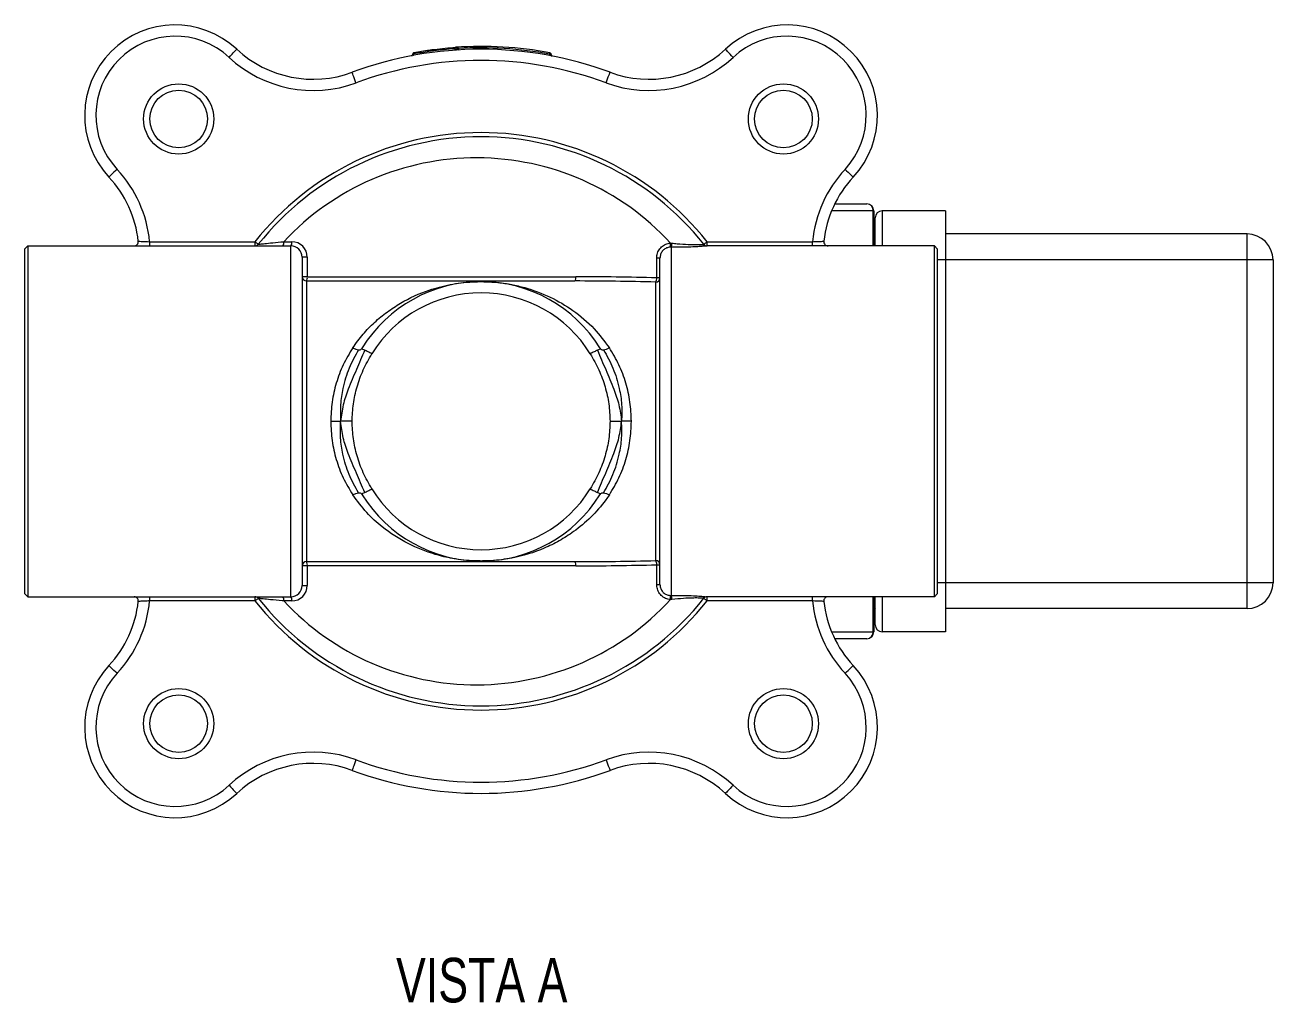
# Model space of a CAD drawing. Header units: millimetres. Extents: x 57 to 386, y 23 to 272.
# Drawn here: x 296.9 to 385.9, y 54.8 to 124.5 of the extents above; entities that cross this region are included whole.
import ezdxf

# ---------------------------------------------------------------- set-up
doc = ezdxf.new("R2010")
doc.units = ezdxf.units.MM
doc.styles.add('SLDTEXTSTYLE0', font='TXT', dxfattribs={"width": 0.75})

msp = doc.modelspace()

# ---------------------------------------------------------------- linework, layer by layer
at = {"color": 8, "lineweight": 5}
for p, q in [((357.362, 111.283), (354.396, 111.283)), ((357.362, 108.783), (357.362, 111.283)), ((358.003, 111.283), (358.003, 108.783)), ((362.503, 107.783), (361.92, 107.783)), ((384.003, 107.783), (362.503, 107.783)), ((362.503, 84.783), (361.92, 84.783)), ((384.003, 84.783), (362.503, 84.783)), ((357.362, 81.283), (357.362, 83.783)), ((358.003, 83.783), (358.003, 81.283)), ((354.396, 81.283), (357.362, 81.283))]:
    msp.add_line(p, q, dxfattribs=at)
at = {"color": 7, "lineweight": 5}
for p, q in [((354.621, 111.783), (356.903, 111.783)), ((357.403, 111.283), (357.362, 111.283)), ((357.403, 111.283), (357.403, 108.783)), ((362.503, 111.283), (358.003, 111.283)), ((362.503, 111.283), (362.503, 107.783)), ((357.503, 108.783), (357.503, 110.783)), ((384.003, 109.633), (362.503, 109.633)), ((384.003, 107.783), (384.003, 109.633)), ((297.12, 108.783), (296.92, 108.583)), ((296.92, 83.983), (296.92, 108.583)), ((297.12, 108.783), (297.12, 83.783)), ((297.12, 108.783), (315.87, 108.783)), ((305.804, 109.083), (305.804, 108.783)), ((305.804, 109.083), (313.311, 109.083)), ((313.311, 109.083), (313.311, 108.783)), ((315.359, 109.083), (315.935, 109.083)), ((315.87, 83.783), (315.87, 108.783)), ((342.97, 108.694), (342.884, 108.692)), ((342.918, 108.988), (343.024, 108.982)), ((342.97, 108.694), (342.97, 83.871)), ((345.293, 108.895), (345.294, 108.896)), ((361.72, 108.783), (345.527, 108.783)), ((345.529, 108.783), (345.529, 109.083)), ((345.529, 109.083), (353.036, 109.083)), ((353.036, 108.783), (353.036, 109.083)), ((361.72, 83.783), (361.72, 108.783)), ((361.92, 108.583), (361.72, 108.783)), ((361.92, 108.583), (361.92, 83.983)), ((316.67, 107.983), (316.67, 84.583)), ((317.035, 107.983), (316.67, 107.983)), ((317.035, 107.983), (317.035, 106.583)), ((342.17, 107.912), (341.935, 107.912)), ((341.935, 106.503), (341.935, 107.912)), ((342.17, 84.653), (342.17, 107.912)), ((362.503, 107.783), (362.503, 84.783)), ((384.003, 84.783), (384.003, 107.783)), ((385.853, 107.783), (384.003, 107.783)), ((385.853, 107.783), (385.853, 84.783)), ((317.035, 106.583), (316.67, 106.583)), ((316.97, 106.283), (316.97, 86.283)), ((316.97, 106.283), (336.1, 106.283)), ((317.035, 106.583), (336.165, 106.583)), ((341.87, 86.36), (341.87, 106.205)), ((342.17, 106.503), (341.935, 106.503)), ((316.97, 86.283), (336.1, 86.283)), ((317.035, 85.983), (316.67, 85.983)), ((317.035, 85.983), (317.035, 84.583)), ((336.165, 85.983), (317.035, 85.983)), ((341.935, 84.653), (341.935, 86.063)), ((341.935, 86.063), (342.17, 86.063)), ((316.67, 84.583), (317.035, 84.583)), ((341.935, 84.653), (342.17, 84.653)), ((362.503, 84.783), (362.503, 81.283)), ((385.853, 84.783), (384.003, 84.783)), ((384.003, 82.933), (384.003, 84.783)), ((296.92, 83.983), (297.12, 83.783)), ((297.12, 83.783), (315.87, 83.783)), ((305.804, 83.783), (305.804, 83.483)), ((313.311, 83.783), (313.311, 83.483)), ((342.884, 83.873), (342.97, 83.871)), ((345.294, 83.669), (345.293, 83.67)), ((361.72, 83.783), (345.527, 83.783)), ((345.529, 83.483), (345.529, 83.783)), ((353.036, 83.483), (353.036, 83.783)), ((357.403, 83.783), (357.403, 81.283)), ((357.503, 81.783), (357.503, 83.783)), ((361.72, 83.783), (361.92, 83.983)), ((313.311, 83.483), (305.804, 83.483)), ((315.935, 83.483), (315.359, 83.483)), ((343.024, 83.584), (342.918, 83.577)), ((353.036, 83.483), (345.529, 83.483)), ((384.003, 82.933), (362.503, 82.933)), ((357.362, 81.283), (357.403, 81.283)), ((362.503, 81.283), (358.003, 81.283)), ((356.903, 80.783), (354.621, 80.783))]:
    msp.add_line(p, q, dxfattribs=at)
at = {"color": 7, "lineweight": 5, "flags": 128}
for points in [[(311.465, 122.216), (311.571, 122.33), (311.673, 122.44), (311.767, 122.541), (311.85, 122.63), (311.918, 122.703), (311.968, 122.757), (311.999, 122.79), (312.01, 122.802)], [(327.571, 122.833), (327.572, 122.814), (327.571, 122.795), (327.568, 122.778), (327.564, 122.762), (327.558, 122.749), (327.551, 122.739), (327.543, 122.733), (327.535, 122.731)], [(327.571, 122.833), (327.571, 122.853), (327.572, 122.872), (327.575, 122.889), (327.579, 122.905), (327.585, 122.918), (327.592, 122.927), (327.6, 122.934), (327.608, 122.936)], [(327.814, 122.849), (327.795, 122.848), (327.776, 122.847), (327.759, 122.846), (327.744, 122.845), (327.731, 122.844), (327.722, 122.843), (327.716, 122.843), (327.715, 122.843)], [(327.814, 122.849), (327.816, 122.83), (327.817, 122.811), (327.818, 122.794), (327.819, 122.779), (327.819, 122.766), (327.82, 122.757), (327.82, 122.751), (327.82, 122.749)], [(347.375, 122.216), (347.269, 122.33), (347.166, 122.44), (347.072, 122.541), (346.99, 122.63), (346.922, 122.703), (346.871, 122.757), (346.84, 122.79), (346.83, 122.802)], [(324.614, 122.46), (324.617, 122.441), (324.618, 122.422), (324.617, 122.404), (324.614, 122.388), (324.61, 122.375), (324.604, 122.365), (324.597, 122.357), (324.589, 122.354)], [(324.639, 122.566), (324.631, 122.563), (324.624, 122.556), (324.618, 122.546), (324.614, 122.532), (324.611, 122.516), (324.61, 122.498), (324.611, 122.48), (324.614, 122.46)], [(334.311, 122.444), (334.307, 122.425), (334.304, 122.407), (334.301, 122.39), (334.298, 122.375), (334.295, 122.363), (334.294, 122.354), (334.293, 122.348), (334.292, 122.346)], [(334.311, 122.444), (334.314, 122.464), (334.318, 122.482), (334.321, 122.499), (334.324, 122.514), (334.326, 122.526), (334.328, 122.535), (334.329, 122.541), (334.329, 122.543)], [(320.508, 120.404), (320.454, 120.551), (320.402, 120.691), (320.354, 120.821), (320.312, 120.935), (320.278, 121.028), (320.252, 121.098), (320.236, 121.14), (320.231, 121.155)], [(338.331, 120.404), (338.385, 120.551), (338.437, 120.691), (338.485, 120.821), (338.527, 120.935), (338.562, 121.028), (338.587, 121.098), (338.603, 121.14), (338.609, 121.155)], [(303.487, 114.238), (303.372, 114.131), (303.263, 114.029), (303.161, 113.935), (303.073, 113.852), (303, 113.785), (302.946, 113.734), (302.912, 113.703), (302.901, 113.693)], [(355.353, 114.238), (355.467, 114.131), (355.577, 114.029), (355.678, 113.935), (355.767, 113.852), (355.84, 113.785), (355.894, 113.734), (355.927, 113.703), (355.939, 113.693)], [(313.546, 108.896), (313.541, 108.9), (313.528, 108.91), (313.506, 108.928), (313.477, 108.951), (313.442, 108.979), (313.401, 109.011), (313.357, 109.046), (313.311, 109.083)], [(345.294, 108.896), (345.298, 108.9), (345.312, 108.91), (345.333, 108.928), (345.362, 108.951), (345.398, 108.979), (345.439, 109.011), (345.483, 109.046), (345.529, 109.083)], [(313.311, 83.483), (313.357, 83.519), (313.401, 83.554), (313.442, 83.586), (313.477, 83.615), (313.506, 83.638), (313.528, 83.655), (313.541, 83.666), (313.546, 83.669)], [(345.529, 83.483), (345.483, 83.519), (345.439, 83.554), (345.398, 83.586), (345.362, 83.615), (345.333, 83.638), (345.312, 83.655), (345.298, 83.666), (345.294, 83.669)], [(303.487, 78.328), (303.372, 78.434), (303.263, 78.536), (303.161, 78.63), (303.073, 78.713), (303, 78.781), (302.946, 78.831), (302.912, 78.862), (302.901, 78.873)], [(355.353, 78.328), (355.467, 78.434), (355.577, 78.536), (355.678, 78.63), (355.767, 78.713), (355.84, 78.781), (355.894, 78.831), (355.927, 78.862), (355.939, 78.873)], [(320.508, 72.161), (320.454, 72.015), (320.402, 71.874), (320.354, 71.744), (320.312, 71.631), (320.278, 71.537), (320.252, 71.468), (320.236, 71.425), (320.231, 71.411)], [(338.331, 72.161), (338.385, 72.015), (338.437, 71.874), (338.485, 71.744), (338.527, 71.631), (338.562, 71.537), (338.587, 71.468), (338.603, 71.425), (338.609, 71.411)], [(311.465, 70.35), (311.571, 70.235), (311.673, 70.126), (311.767, 70.024), (311.85, 69.935), (311.918, 69.863), (311.968, 69.809), (311.999, 69.775), (312.01, 69.764)], [(347.375, 70.35), (347.269, 70.235), (347.166, 70.126), (347.072, 70.024), (346.99, 69.935), (346.922, 69.863), (346.871, 69.809), (346.84, 69.775), (346.83, 69.764)]]:
    msp.add_lwpolyline(points, dxfattribs=at)
at = {"color": 8, "lineweight": 5, "flags": 128}
msp.add_lwpolyline([(324.614, 122.46), (324.591, 122.456), (324.573, 122.453), (324.562, 122.451), (324.558, 122.45)], dxfattribs=at)
at = {"color": 7, "lineweight": 5}
for centre, radius in [((307.875, 117.828), 2.5), ((350.965, 117.828), 2.5), ((307.875, 117.828), 2.055), ((350.965, 117.828), 2.055), ((307.875, 74.738), 2.5), ((307.875, 74.738), 2.055), ((350.965, 74.738), 2.5), ((350.965, 74.738), 2.055)]:
    msp.add_circle(centre, radius, dxfattribs=at)
for centre, radius, start, end in [((307.62, 118.083), 6.445, 47.06843, 222.93157), ((351.22, 118.083), 6.445, 317.06843, 132.93157), ((307.62, 118.083), 5.645, 47.06843, 222.93157), ((351.22, 118.083), 5.645, 317.06843, 132.93157), ((317.459, 128.659), 8, 227.06843, 290.27642), ((329.42, 96.283), 26.515, 69.72358, 110.27642), ((326.647, 137.962), 15.157, 273.49551, 274.03795), ((329.42, 96.283), 26.715, 79.41087, 93.88878), ((327.615, 122.836), 0.1, 3.6735, 93.88878), ((327.814, 122.849), 0.1, 183.6735, 273.45822), ((329.42, 96.283), 26.615, 79.41087, 93.45822), ((341.381, 128.659), 8, 249.72358, 312.93157), ((317.459, 128.659), 8.8, 227.06843, 290.27642), ((329.42, 96.283), 25.715, 69.72358, 110.27642), ((324.46, 122.432), 0.1, 280.74328, 10.54856), ((324.657, 122.468), 0.1, 100.30946, 190.40309), ((334.311, 122.444), 0.1, 349.19559, 79.41087), ((334.507, 122.407), 0.1, 169.19559, 258.98031), ((341.381, 128.659), 8.8, 249.72358, 312.93157), ((329.42, 96.283), 20.575, 38.47069, 141.52931), ((329.42, 96.283), 20.275, 38.47069, 141.52931), ((329.095, 96.283), 18.775, 42.58881, 137.01885), ((297.044, 108.244), 8.8, 5.46991, 42.93157), ((361.796, 108.244), 8.8, 137.06843, 174.53009), ((297.044, 108.244), 8, 6.25424, 42.93157), ((361.796, 108.244), 8, 137.06843, 173.74576), ((356.882, 111.303), 0.481, 357.62552, 87.40967), ((356.903, 111.283), 0.5, 0, 90), ((358.003, 110.783), 0.5, 90, 180), ((357.903, 109.933), 0.5, 180, 216.8699), ((384.003, 107.783), 1.85, 0, 90), ((304.698, 109.083), 0.3, 270, 6.25424), ((313.311, 109.083), 0.3, 270, 321.52931), ((314.965, 109.011), 0.401, 325.28748, 10.26144), ((315.54, 109.011), 0.401, 325.28827, 10.26065), ((315.87, 107.983), 0.8, 0, 90), ((315.935, 107.983), 1.1, 0, 90), ((342.441, 108.892), 0.487, 335.80544, 11.47832), ((342.47, 108.937), 0.556, 334.06347, 4.57512), ((345.527, 109.082), 0.3, 218.66195, 269.99065), ((345.529, 109.083), 0.3, 218.47069, 270), ((354.142, 109.083), 0.3, 173.74576, 270), ((316.97, 106.583), 0.3, 180, 270), ((316.64, 106.511), 0.401, 325.28822, 10.2604), ((329.42, 96.283), 9.95, 31.75034, 148.24966), ((335.77, 106.511), 0.401, 325.28896, 10.25966), ((341.871, 106.504), 0.299, 269.77746, 359.7764), ((341.433, 106.456), 0.504, 330.08823, 5.27525), ((329.42, 96.283), 9.15, 31.75034, 148.24966), ((329.42, 96.283), 9.95, 211.75034, 328.24966), ((329.42, 96.283), 9.15, 211.75034, 328.24966), ((316.97, 85.983), 0.3, 90, 180), ((316.64, 86.054), 0.401, 349.73895, 34.71243), ((335.77, 86.054), 0.401, 349.73969, 34.71169), ((341.871, 86.061), 0.299, 0.22533, 90.2208), ((341.433, 86.109), 0.504, 354.72554, 29.91097), ((315.87, 84.583), 0.8, 270, 0), ((315.935, 84.583), 1.1, 270, 0), ((384.003, 84.783), 1.85, 270, 0), ((304.698, 83.483), 0.3, 353.74576, 90), ((313.311, 83.483), 0.3, 38.47069, 90), ((329.42, 96.283), 20.275, 218.47069, 321.52931), ((314.965, 83.554), 0.401, 349.73816, 34.71322), ((315.54, 83.554), 0.401, 349.73895, 34.71243), ((342.441, 83.674), 0.487, 348.52247, 24.19377), ((342.47, 83.628), 0.556, 355.42444, 25.93724), ((345.527, 83.483), 0.3, 90.00731, 141.34008), ((345.529, 83.483), 0.3, 90, 141.52931), ((354.142, 83.483), 0.3, 90, 186.25424), ((297.044, 84.322), 8, 317.06843, 353.74576), ((297.044, 84.322), 8.8, 317.06843, 354.53009), ((329.42, 96.283), 20.575, 218.47069, 321.52931), ((329.095, 96.283), 18.775, 222.98115, 317.41119), ((361.796, 84.322), 8.8, 185.46991, 222.93157), ((361.796, 84.322), 8, 186.25424, 222.93157), ((357.903, 82.633), 0.5, 143.1301, 180), ((356.882, 81.263), 0.481, 272.58921, 2.37559), ((356.903, 81.283), 0.5, 270, 0), ((358.003, 81.783), 0.5, 180, 270), ((307.62, 74.483), 6.445, 137.06843, 312.93157), ((307.62, 74.483), 5.645, 137.06843, 312.93157), ((351.22, 74.483), 6.445, 227.06843, 42.93157), ((351.22, 74.483), 5.645, 227.06843, 42.93157), ((317.459, 63.907), 8.8, 69.72358, 132.93157), ((329.42, 96.283), 25.715, 249.72358, 290.27642), ((341.381, 63.907), 8.8, 47.06843, 110.27642), ((317.459, 63.907), 8, 69.72358, 132.93157), ((329.42, 96.283), 26.515, 249.72358, 290.27642), ((341.381, 63.907), 8, 47.06843, 110.27642)]:
    msp.add_arc(centre, radius, start, end, dxfattribs=at)
for centre, ratio, start_param, end_param in [((336.1, 96.283), 0.215484, 1.446148, 1.570796), ((336.165, 96.283), 0.221948, 1.446148, 1.570796), ((336.1, 96.283), 0.215484, 4.712389, 4.837037), ((336.165, 96.283), 0.221948, 4.712389, 4.837037)]:
    msp.add_ellipse(centre, major_axis=(46.407, 0), ratio=ratio, start_param=start_param, end_param=end_param, dxfattribs=at)
for points, knots in [([(327.571, 122.833), (327.549, 122.832), (327.046, 122.796), (326.424, 122.734), (325.461, 122.606), (324.978, 122.523), (324.614, 122.46)], [0, 0, 0, 0, 0.022864, 0.507228, 0.628285, 1, 1, 1, 1]), ([(324.639, 122.566), (325.004, 122.629), (325.489, 122.711), (326.479, 122.842), (327.104, 122.894), (327.608, 122.936)], [0, 0, 0, 0, 0.371717, 0.492776, 1, 1, 1, 1]), ([(327.608, 122.936), (327.609, 122.936), (327.631, 122.938), (327.677, 122.937), (327.737, 122.924), (327.781, 122.902), (327.803, 122.881), (327.812, 122.864), (327.813, 122.855), (327.814, 122.849)], [0, 0, 0, 0, 0.010872, 0.287481, 0.583788, 0.776615, 0.895116, 0.935746, 1, 1, 1, 1]), ([(324.479, 122.333), (324.48, 122.334), (324.483, 122.334), (324.507, 122.339), (324.517, 122.34)], [0, 0, 0, 0, 0.552545, 1, 1, 1, 1]), ([(334.311, 122.444), (334.318, 122.443), (334.336, 122.44), (334.364, 122.435), (334.389, 122.43), (334.406, 122.426), (334.408, 122.426), (334.409, 122.426)], [0, 0, 0, 0, 0.141228, 0.355919, 0.570614, 0.785304, 1, 1, 1, 1]), ([(304.996, 109.115), (305, 109.115), (305.009, 109.115), (305.105, 109.11), (305.288, 109.102), (305.517, 109.093), (305.698, 109.086), (305.789, 109.083), (305.804, 109.083)], [0, 0, 0, 0, 0.137169, 0.351409, 0.56702, 0.78326, 0.96485, 1, 1, 1, 1]), ([(313.546, 108.896), (313.548, 108.897), (313.556, 108.901), (313.671, 108.917), (314.019, 108.954), (314.598, 109.011), (315.094, 109.058), (315.359, 109.083)], [0, 0, 0, 0, 0.041249, 0.208246, 0.415164, 0.687675, 1, 1, 1, 1]), ([(341.935, 107.912), (341.946, 108.033), (341.969, 108.275), (342.15, 108.596), (342.416, 108.839), (342.689, 108.959), (342.862, 108.981), (342.918, 108.988)], [0, 0, 0, 0, 0.223315, 0.446699, 0.669007, 0.893619, 1, 1, 1, 1]), ([(342.884, 108.692), (342.844, 108.687), (342.719, 108.672), (342.52, 108.586), (342.326, 108.411), (342.195, 108.176), (342.178, 108), (342.17, 107.912)], [0, 0, 0, 0, 0.107451, 0.333118, 0.55503, 0.777311, 1, 1, 1, 1]), ([(345.527, 108.783), (345.503, 108.781), (345.454, 108.777), (345.169, 108.749), (344.757, 108.719), (344.152, 108.691), (343.528, 108.684), (343.108, 108.692), (342.97, 108.694)], [0, 0, 0, 0, 0.149149, 0.299122, 0.451257, 0.619691, 0.875476, 1, 1, 1, 1]), ([(343.024, 108.982), (343.149, 108.968), (343.527, 108.927), (344.084, 108.886), (344.624, 108.87), (344.987, 108.874), (345.235, 108.886), (345.274, 108.892), (345.293, 108.895)], [0, 0, 0, 0, 0.129765, 0.391718, 0.560056, 0.709399, 0.855107, 1, 1, 1, 1]), ([(353.036, 109.083), (353.097, 109.085), (353.248, 109.09), (353.475, 109.099), (353.68, 109.108), (353.806, 109.114), (353.842, 109.115), (353.843, 109.115), (353.844, 109.115)], [0, 0, 0, 0, 0.144947, 0.360198, 0.574051, 0.78695, 0.968923, 1, 1, 1, 1]), ([(320.279, 101.521), (320.516, 101.85), (320.996, 102.513), (321.826, 103.355), (322.718, 104.092), (324, 104.931), (325.491, 105.605), (326.962, 105.992), (327.977, 106.157), (328.662, 106.218), (329.235, 106.237), (329.649, 106.236), (330.121, 106.219), (330.785, 106.165), (331.61, 106.042), (332.849, 105.748), (334.33, 105.2), (335.994, 104.222), (337.434, 103.026), (338.211, 101.988), (338.561, 101.521)], [0, 0, 0, 0, 0.052478, 0.105727, 0.159668, 0.213626, 0.324964, 0.40077, 0.439549, 0.478002, 0.493901, 0.507683, 0.524291, 0.55048, 0.597715, 0.645003, 0.741338, 0.831745, 0.924313, 1, 1, 1, 1]), ([(320.279, 101.521), (320.038, 101.125), (319.569, 100.354), (319.082, 99.038), (318.769, 97.676), (318.731, 96.744), (318.712, 96.283)], [0, 0, 0, 0, 0.265513, 0.517919, 0.761251, 1, 1, 1, 1]), ([(320.279, 101.521), (320.352, 101.484), (320.499, 101.412), (320.622, 101.391), (320.684, 101.381)], [0, 0, 0, 0, 0.499334, 1, 1, 1, 1]), ([(320.684, 101.381), (320.727, 101.379), (320.803, 101.377), (320.877, 101.414), (320.917, 101.455), (320.941, 101.49), (320.951, 101.507), (320.956, 101.515), (320.959, 101.519)], [0, 0, 0, 0, 0.389699, 0.681659, 0.879146, 0.946744, 0.974654, 1, 1, 1, 1]), ([(321.13, 101.35), (321.08, 101.371), (320.993, 101.409), (320.938, 101.442), (320.93, 101.466), (320.942, 101.491), (320.951, 101.506), (320.956, 101.515), (320.959, 101.519)], [0, 0, 0, 0, 0.387676, 0.678409, 0.876469, 0.945205, 0.973856, 1, 1, 1, 1]), ([(337.881, 101.519), (337.883, 101.515), (337.888, 101.506), (337.897, 101.491), (337.909, 101.466), (337.902, 101.442), (337.847, 101.409), (337.76, 101.371), (337.71, 101.35)], [0, 0, 0, 0, 0.026143, 0.054795, 0.123531, 0.321591, 0.612323, 1, 1, 1, 1]), ([(337.881, 101.519), (337.883, 101.515), (337.888, 101.507), (337.899, 101.49), (337.922, 101.455), (337.963, 101.414), (338.037, 101.377), (338.112, 101.379), (338.155, 101.381)], [0, 0, 0, 0, 0.025346, 0.053251, 0.120849, 0.318336, 0.610298, 1, 1, 1, 1]), ([(338.155, 101.381), (338.217, 101.391), (338.341, 101.412), (338.488, 101.484), (338.561, 101.521)], [0, 0, 0, 0, 0.500666, 1, 1, 1, 1]), ([(340.128, 96.283), (340.109, 96.744), (340.071, 97.676), (339.758, 99.038), (339.271, 100.354), (338.802, 101.125), (338.561, 101.521)], [0, 0, 0, 0, 0.2387492, 0.4820808, 0.7344875, 1, 1, 1, 1]), ([(320.684, 101.381), (320.451, 100.953), (319.991, 100.113), (319.57, 98.76), (319.369, 97.472), (319.396, 96.679), (319.41, 96.283)], [0, 0, 0, 0, 0.290065, 0.570439, 0.785082, 1, 1, 1, 1]), ([(321.13, 101.35), (320.932, 100.889), (320.536, 99.968), (319.985, 98.68), (319.559, 97.457), (319.46, 96.674), (319.41, 96.283)], [0, 0, 0, 0, 0.280807, 0.561779, 0.780542, 1, 1, 1, 1]), ([(320.232, 96.283), (320.249, 96.697), (320.283, 97.527), (320.562, 98.758), (320.995, 99.967), (321.423, 100.718), (321.639, 101.098)], [0, 0, 0, 0, 0.244278, 0.49014, 0.742483, 1, 1, 1, 1]), ([(321.639, 101.098), (321.592, 101.122), (321.499, 101.17), (321.364, 101.238), (321.237, 101.3), (321.166, 101.333), (321.13, 101.35)], [0, 0, 0, 0, 0.249959, 0.499949, 0.749962, 1, 1, 1, 1]), ([(337.71, 101.35), (337.674, 101.333), (337.603, 101.3), (337.476, 101.238), (337.341, 101.17), (337.247, 101.122), (337.201, 101.098)], [0, 0, 0, 0, 0.250038, 0.500051, 0.75004, 1, 1, 1, 1]), ([(337.201, 101.098), (337.416, 100.718), (337.844, 99.967), (338.277, 98.758), (338.557, 97.527), (338.591, 96.697), (338.608, 96.283)], [0, 0, 0, 0, 0.257444, 0.509859, 0.755652, 1, 1, 1, 1]), ([(337.71, 101.35), (337.908, 100.889), (338.303, 99.968), (338.855, 98.68), (339.281, 97.457), (339.38, 96.674), (339.429, 96.283)], [0, 0, 0, 0, 0.280807, 0.561779, 0.780542, 1, 1, 1, 1]), ([(338.155, 101.381), (338.389, 100.953), (338.849, 100.113), (339.269, 98.76), (339.471, 97.472), (339.443, 96.679), (339.429, 96.283)], [0, 0, 0, 0, 0.290065, 0.570439, 0.785082, 1, 1, 1, 1]), ([(318.712, 96.283), (318.731, 95.821), (318.769, 94.889), (319.082, 93.527), (319.569, 92.211), (320.038, 91.44), (320.279, 91.045)], [0, 0, 0, 0, 0.238749, 0.482081, 0.734487, 1, 1, 1, 1]), ([(318.712, 96.283), (318.83, 96.283), (319.063, 96.283), (319.296, 96.283), (319.41, 96.283)], [0, 0, 0, 0, 0.510351, 1, 1, 1, 1]), ([(320.684, 91.185), (320.451, 91.612), (319.991, 92.453), (319.57, 93.806), (319.369, 95.094), (319.396, 95.886), (319.41, 96.283)], [0, 0, 0, 0, 0.290064, 0.570439, 0.785082, 1, 1, 1, 1]), ([(320.232, 96.283), (320.079, 96.283), (319.805, 96.283), (319.531, 96.283), (319.41, 96.283)], [0, 0, 0, 0, 0.559514, 1, 1, 1, 1]), ([(321.13, 91.216), (320.932, 91.676), (320.536, 92.597), (319.985, 93.885), (319.559, 95.109), (319.46, 95.891), (319.41, 96.283)], [0, 0, 0, 0, 0.280807, 0.561779, 0.780542, 1, 1, 1, 1]), ([(321.639, 91.468), (321.423, 91.847), (320.995, 92.598), (320.562, 93.807), (320.283, 95.038), (320.249, 95.869), (320.232, 96.283)], [0, 0, 0, 0, 0.257444, 0.509859, 0.755653, 1, 1, 1, 1]), ([(338.608, 96.283), (338.591, 95.869), (338.557, 95.038), (338.277, 93.807), (337.844, 92.598), (337.417, 91.847), (337.201, 91.468)], [0, 0, 0, 0, 0.244277, 0.49014, 0.742483, 1, 1, 1, 1]), ([(337.71, 91.216), (337.908, 91.676), (338.303, 92.597), (338.855, 93.885), (339.281, 95.109), (339.38, 95.891), (339.429, 96.283)], [0, 0, 0, 0, 0.280807, 0.561779, 0.780542, 1, 1, 1, 1]), ([(338.155, 91.185), (338.389, 91.612), (338.849, 92.453), (339.269, 93.806), (339.471, 95.094), (339.443, 95.886), (339.429, 96.283)], [0, 0, 0, 0, 0.290064, 0.570439, 0.785082, 1, 1, 1, 1]), ([(338.561, 91.045), (338.802, 91.44), (339.271, 92.211), (339.758, 93.527), (340.071, 94.889), (340.109, 95.821), (340.128, 96.283)], [0, 0, 0, 0, 0.265513, 0.517919, 0.761251, 1, 1, 1, 1]), ([(338.608, 96.283), (338.761, 96.283), (339.035, 96.283), (339.309, 96.283), (339.429, 96.283)], [0, 0, 0, 0, 0.559514, 1, 1, 1, 1]), ([(340.128, 96.283), (340.009, 96.283), (339.776, 96.283), (339.543, 96.283), (339.429, 96.283)], [0, 0, 0, 0, 0.51035, 1, 1, 1, 1]), ([(320.279, 91.045), (320.352, 91.081), (320.499, 91.153), (320.622, 91.174), (320.684, 91.185)], [0, 0, 0, 0, 0.499333, 1, 1, 1, 1]), ([(338.561, 91.045), (338.477, 90.923), (338.074, 90.338), (337.248, 89.404), (336.118, 88.459), (334.998, 87.749), (333.553, 87.041), (332.19, 86.624), (330.898, 86.416), (330.227, 86.35), (329.677, 86.329), (329.284, 86.329), (328.806, 86.34), (328.151, 86.39), (327.223, 86.523), (325.885, 86.84), (324.184, 87.511), (322.558, 88.557), (321.238, 89.751), (320.601, 90.61), (320.279, 91.045)], [0, 0, 0, 0, 0.0189546, 0.0913186, 0.1654071, 0.2235335, 0.2816748, 0.4014297, 0.4369687, 0.4728151, 0.4957177, 0.5023805, 0.5173194, 0.5508968, 0.5902766, 0.6533345, 0.7560747, 0.8612836, 0.9299156, 1, 1, 1, 1]), ([(320.684, 91.185), (320.727, 91.186), (320.803, 91.189), (320.877, 91.152), (320.917, 91.11), (320.941, 91.076), (320.951, 91.059), (320.956, 91.051), (320.959, 91.047)], [0, 0, 0, 0, 0.389698, 0.68166, 0.879148, 0.946748, 0.97466, 1, 1, 1, 1]), ([(320.959, 91.047), (320.956, 91.051), (320.951, 91.059), (320.942, 91.074), (320.93, 91.1), (320.938, 91.123), (320.993, 91.157), (321.08, 91.194), (321.13, 91.216)], [0, 0, 0, 0, 0.02614, 0.054791, 0.12353, 0.321589, 0.612323, 1, 1, 1, 1]), ([(321.13, 91.216), (321.166, 91.232), (321.237, 91.266), (321.364, 91.328), (321.499, 91.396), (321.592, 91.444), (321.639, 91.468)], [0, 0, 0, 0, 0.250038, 0.500051, 0.750041, 1, 1, 1, 1]), ([(337.201, 91.468), (337.247, 91.444), (337.341, 91.396), (337.476, 91.328), (337.603, 91.266), (337.674, 91.232), (337.71, 91.216)], [0, 0, 0, 0, 0.2499601, 0.4999487, 0.7499624, 1, 1, 1, 1]), ([(337.71, 91.216), (337.76, 91.194), (337.847, 91.157), (337.902, 91.123), (337.909, 91.1), (337.897, 91.074), (337.888, 91.059), (337.883, 91.051), (337.881, 91.047)], [0, 0, 0, 0, 0.387678, 0.678411, 0.87647, 0.945209, 0.973861, 1, 1, 1, 1]), ([(337.881, 91.047), (337.883, 91.051), (337.888, 91.059), (337.899, 91.076), (337.922, 91.11), (337.963, 91.152), (338.037, 91.189), (338.112, 91.186), (338.155, 91.185)], [0, 0, 0, 0, 0.02534, 0.053246, 0.120836, 0.318325, 0.610293, 1, 1, 1, 1]), ([(338.155, 91.185), (338.217, 91.174), (338.341, 91.153), (338.488, 91.081), (338.561, 91.045)], [0, 0, 0, 0, 0.500665, 1, 1, 1, 1]), ([(342.918, 83.577), (342.797, 83.599), (342.556, 83.643), (342.248, 83.859), (342.031, 84.156), (341.943, 84.439), (341.937, 84.606), (341.935, 84.653)], [0, 0, 0, 0, 0.2310731, 0.4623306, 0.6892173, 0.9121749, 1, 1, 1, 1]), ([(342.17, 84.653), (342.171, 84.619), (342.176, 84.497), (342.24, 84.291), (342.398, 84.074), (342.622, 83.919), (342.797, 83.888), (342.884, 83.873)], [0, 0, 0, 0, 0.087736, 0.309722, 0.535648, 0.767069, 1, 1, 1, 1]), ([(315.359, 83.483), (315.321, 83.486), (314.987, 83.518), (314.448, 83.569), (313.915, 83.622), (313.61, 83.656), (313.567, 83.665), (313.546, 83.669)], [0, 0, 0, 0, 0.045004, 0.389892, 0.648228, 0.825727, 1, 1, 1, 1]), ([(342.97, 83.871), (343.273, 83.875), (343.814, 83.883), (344.541, 83.859), (345.073, 83.825), (345.437, 83.791), (345.497, 83.785), (345.527, 83.783)], [0, 0, 0, 0, 0.271525, 0.483643, 0.658292, 0.832348, 1, 1, 1, 1]), ([(345.293, 83.67), (345.277, 83.673), (345.257, 83.676), (345.131, 83.684), (345.014, 83.689), (344.768, 83.694), (344.43, 83.693), (343.781, 83.663), (343.298, 83.612), (343.024, 83.584)], [0, 0, 0, 0, 0.137772, 0.163167, 0.324309, 0.332549, 0.504854, 0.718944, 1, 1, 1, 1]), ([(305.804, 83.483), (305.743, 83.481), (305.592, 83.475), (305.365, 83.466), (305.16, 83.457), (305.033, 83.452), (304.998, 83.45), (304.996, 83.45), (304.996, 83.45)], [0, 0, 0, 0, 0.144946, 0.360197, 0.574051, 0.78695, 0.968923, 1, 1, 1, 1]), ([(353.844, 83.45), (353.84, 83.45), (353.83, 83.451), (353.735, 83.455), (353.552, 83.463), (353.322, 83.472), (353.142, 83.479), (353.051, 83.482), (353.036, 83.483)], [0, 0, 0, 0, 0.137169, 0.351408, 0.567018, 0.783259, 0.964849, 1, 1, 1, 1])]:
    msp.add_open_spline(points, degree=3, knots=knots, dxfattribs=at)
at = {"color": 8, "lineweight": 5}
msp.add_open_spline([(324.614, 122.46), (324.604, 122.458), (324.585, 122.455), (324.567, 122.451), (324.558, 122.449), (324.559, 122.45), (324.56, 122.45)], degree=3, knots=[0, 0, 0, 0, 0.301372, 0.602759, 0.904132, 1, 1, 1, 1], dxfattribs=at)

# ---------------------------------------------------------------- texts
at = {"color": 7, "lineweight": 5, "insert": (329.468, 58.05), "char_height": 3.175, "attachment_point": 2, "style": 'SLDTEXTSTYLE0'}
msp.add_mtext('VISTA A', dxfattribs=at)

doc.saveas('drawing.dxf')
